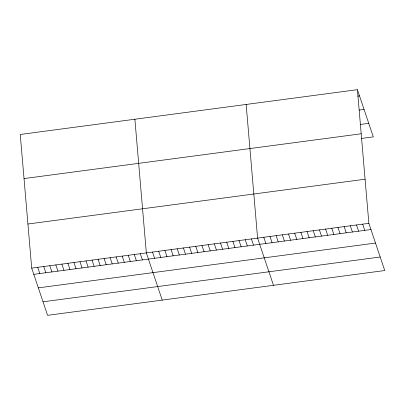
<?xml version="1.0" encoding="UTF-8"?>
<svg xmlns="http://www.w3.org/2000/svg" width="405" height="405" viewBox="0 0 405 405"><rect width="100%" height="100%" fill="white"/><g stroke="black" fill="none" stroke-linecap="round" stroke-linejoin="round"><path stroke-width="0.61" d="M357.418 89.672L20.25 134.47L31.701 268.125L47.582 315.328L384.75 270.53L368.864 223.327L357.418 89.672L373.299 136.875L361.559 138.434M357.65 96.132L359.508 95.884M359.113 110.069L364.06 109.411M360.096 124.497L368.747 123.348M24.027 178.575L361.194 133.782M27.92 224.021L365.087 179.223M31.701 268.125L368.864 223.327M33.787 274.337L370.955 229.539M38.343 287.864L375.506 243.066M43.031 301.801L380.199 257.003M362.683 224.152L364.773 230.359M356.501 224.972L358.592 231.184M350.32 225.793L352.411 232.004M344.139 226.613L346.229 232.824M337.957 227.433L340.048 233.644M331.776 228.258L333.867 234.47M325.595 229.078L327.685 235.29M319.413 229.898L321.504 236.11M313.232 230.718L315.323 236.93M307.051 231.544L309.142 237.755M300.869 232.364L302.96 238.575M294.688 233.184L296.779 239.395M288.507 234.004L290.598 240.216M282.325 234.829L284.416 241.036M276.144 235.649L278.235 241.861M269.963 236.469L272.054 242.681M263.782 237.29L265.872 243.501M273.486 285.312L257.6 238.11L246.149 104.455M251.419 238.935L253.51 245.147M245.238 239.755L247.328 245.967M239.056 240.575L241.147 246.787M232.875 241.395L234.966 247.607M226.694 242.22L228.785 248.427M220.512 243.04L222.603 249.252M214.331 243.861L216.422 250.072M208.15 244.681L210.241 250.892M201.968 245.501L204.059 251.713M195.787 246.326L197.878 252.538M189.606 247.146L191.697 253.358M183.424 247.966L185.515 254.178M177.243 248.786L179.334 254.998M171.062 249.612L173.153 255.823M164.881 250.432L166.971 256.643M158.699 251.252L160.79 257.464M152.518 252.072L154.609 258.284M162.223 300.095L146.337 252.897L134.885 119.242M140.302 253.697L142.393 259.909M134.268 254.497L136.358 260.709M128.233 255.302L130.324 261.508M122.204 256.102L124.289 262.313M116.169 256.902L118.26 263.113M110.135 257.707L112.225 263.913M104.1 258.506L106.191 264.718M98.066 259.306L100.156 265.518M92.036 260.111L94.122 266.323M86.002 260.911L88.093 267.123M79.967 261.711L82.058 267.923M73.933 262.516L76.024 268.728M67.898 263.316L69.989 269.527M61.869 264.116L63.955 270.327M55.834 264.921L57.925 271.132M49.8 265.72L51.891 271.932M43.765 266.52L45.856 272.732M37.731 267.325L39.822 273.537"/></g></svg>
